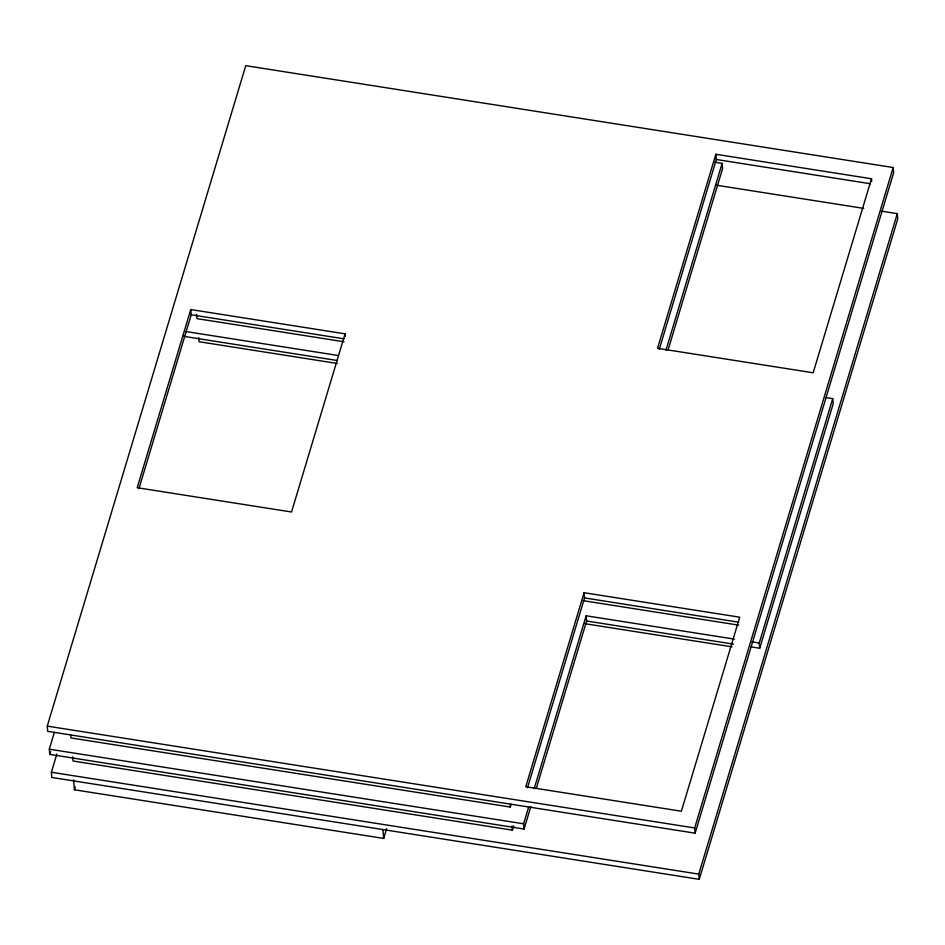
<?xml version="1.0" encoding="UTF-8"?>
<svg xmlns="http://www.w3.org/2000/svg" width="945" height="945" viewBox="0 0 945 945"><rect width="100%" height="100%" fill="white"/><g stroke="black" fill="none" stroke-linecap="round" stroke-linejoin="round"><path stroke-width="1.42" d="M47.25 726.114L245.747 65.666L893.167 167.525L893.627 172.746L695.13 833.183L47.711 731.335L47.25 726.114L694.669 827.962L695.13 833.183M530.842 806.534L524.085 829.025L49.778 754.405L49.305 749.184L54.397 732.269M49.778 754.405L50.628 751.582M881.248 211.148L897.289 213.664L897.75 218.886L699.253 879.334L51.833 777.475L51.373 772.254L56.877 753.909M190.748 309.558L137.202 487.714L291.532 512.001L345.079 333.833L190.748 309.558L191.209 314.779L138.939 488.695M386.659 828.564L383.694 838.428L74.466 789.784L75.316 786.961M70.745 735.198L70.981 737.95L510.347 807.065L511.198 804.254M72.682 756.898L73.049 761.02L512.414 830.147L513.678 825.93M584.081 592.716L525.763 786.748L681.392 811.223L739.711 617.203L584.081 592.716L584.542 597.937L527.499 787.74M715.861 154.271L657.543 348.303L813.172 372.791L871.491 178.759L715.861 154.271L716.322 159.492L659.279 349.307M524.085 829.025L523.613 823.804L528.692 806.935M534.185 788.662L586.136 615.786L734.513 639.127M665.941 350.3L722.122 163.367L714.845 162.221M536.335 788.26L586.609 621.007L586.136 615.786M668.091 349.898L722.582 168.576L722.122 163.367M694.669 827.962L893.167 167.525M750.98 646.864L759.709 648.246L759.248 643.025L832.699 398.613L825.434 397.467M759.709 648.246L833.171 403.834L832.699 398.613M699.253 879.334L698.78 874.113L897.289 213.664M716.322 159.492L870.499 183.755M716.475 185.22L863.742 208.396M191.209 314.779L344.086 338.83M344.063 341.783L197.009 318.642L196.643 314.52M185.527 331.482L338.393 355.533M183.082 336.243L337.412 360.529M337.389 363.482L199.064 341.724L198.698 337.601M584.542 597.937L738.718 622.188M583.053 600.654L738.707 625.141M751.972 641.879L759.248 643.025M586.609 621.007L733.521 644.124M585.109 623.724L732.032 646.841M49.305 749.184L523.613 823.804M51.373 772.254L698.78 874.113M871.491 178.759L871.727 181.369M510.099 804.325L510.347 807.065M512.036 826.024L512.414 830.147M345.079 333.833L345.303 336.444M382.938 829.934L383.694 838.428M73.58 779.873L74.466 789.784"/></g></svg>
